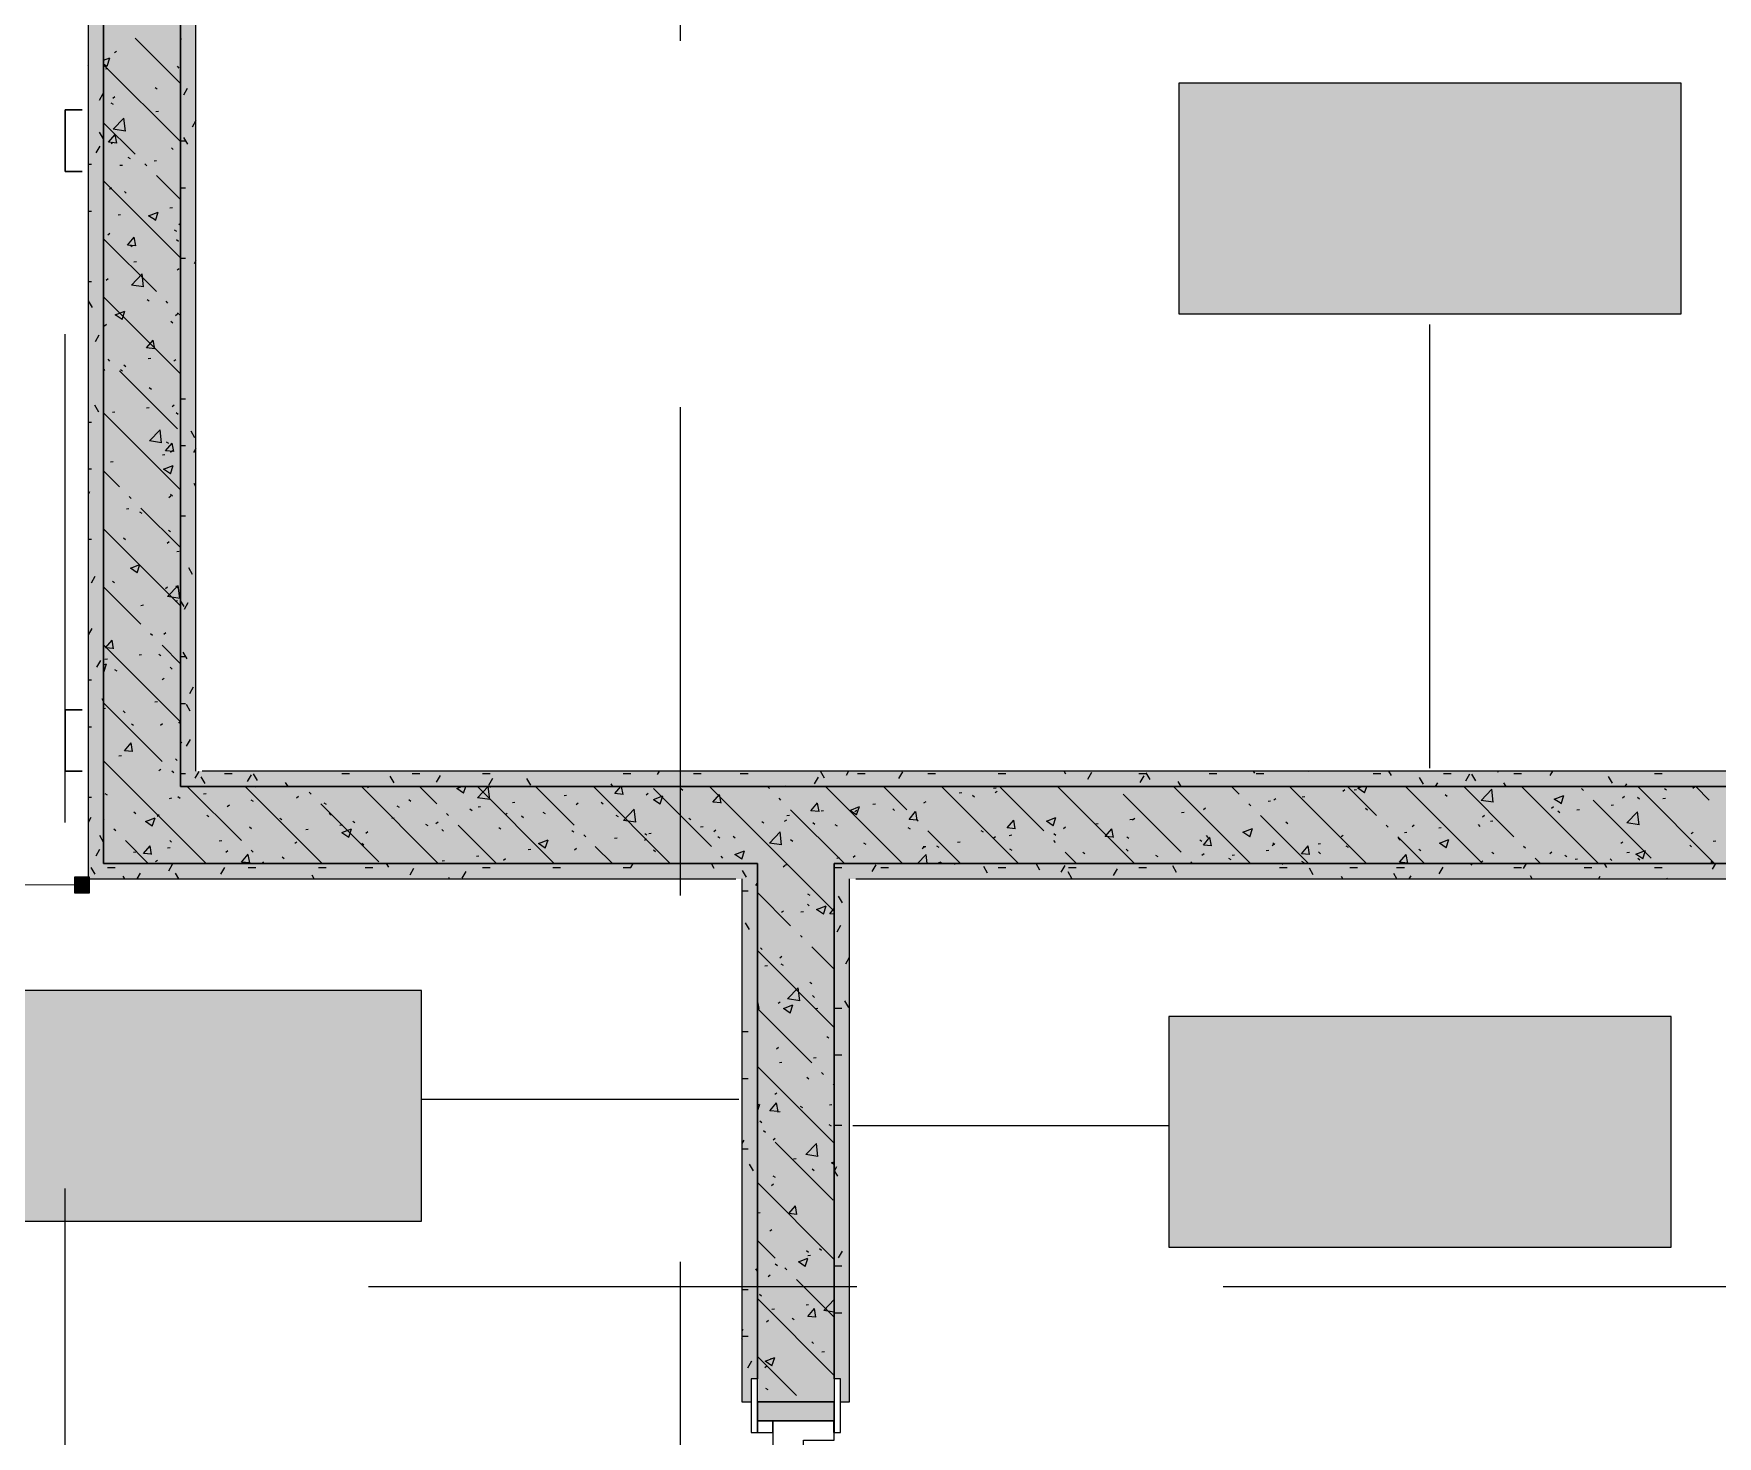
# Model space of a CAD drawing. Header units: millimetres. Extents: x -3817 to 677485, y -22715 to 103890.
# Drawn here: x 65862 to 68052, y 16716 to 18540 of the extents above; entities that cross this region are included whole.
import ezdxf

# ---------------------------------------------------------------- set-up
doc = ezdxf.new("R2010")
doc.units = ezdxf.units.MM
doc.layers.add('PDF _Геометрия', color=7, linetype='Continuous', true_color=0x1d1d1d)
doc.layers.add('PDF _Сплошная заливка', color=7, linetype='Continuous', true_color=0xffffff)

msp = doc.modelspace()

# ---------------------------------------------------------------- hatches: boundary and pattern name
at = {"layer": 'PDF _Сплошная заливка', "transparency": 33554559}
for points in [[(65933.3, 17441.3), (65953.3, 17441.3), (65953.3, 24711.3), (65933.3, 24711.3), (65933.3, 17971.4)], [(66053.3, 17561.3), (66073.3, 17561.3), (66073.3, 18611.3), (66053.3, 18611.3), (66053.3, 17971.4)], [(66721.3, 17561.3), (68678.3, 17561.3), (68678.3, 17581.4), (66073.3, 17581.4), (66073.3, 17561.3)], [(66803.3, 17461.3), (68778.3, 17461.3), (68778.3, 17561.3), (66053.3, 17561.3), (66053.3, 17461.3), (66721.3, 17461.3)], [(70533.3, 17441.3), (70553.3, 17441.3), (70553.3, 17461.3), (66923.3, 17461.3), (66923.3, 17441.3), (70525.3, 17441.3)]]:
    msp.add_hatch(color=256, dxfattribs=at).paths.add_polyline_path(points)
h = msp.add_hatch(color=256, dxfattribs=at)
h.paths.add_polyline_path([(66803.3, 15511.3), (66903.3, 15511.3), (66903.3, 15611.4), (66803.3, 15611.4), (66803.3, 15581.3)], flags=0)
h.paths.add_polyline_path([(66803.3, 16761.3), (66903.3, 16761.3), (66903.3, 17461.3), (66803.3, 17461.3), (66803.3, 16791.3)], flags=0)
h = msp.add_hatch(color=256, dxfattribs=at)
h.paths.add_polyline_path([(66923.3, 15511.3), (66923.3, 15611.4), (66911.3, 15611.4), (66910.8, 15581.3), (66903.3, 15581.3), (66903.3, 15511.3)], flags=0)
h.paths.add_polyline_path([(66923.3, 16761.3), (66923.3, 17461.3), (66903.3, 17461.3), (66904.1, 16791.3), (66911.3, 16791.3), (66911.3, 16761.3)], flags=0)
h = msp.add_hatch(color=256, dxfattribs=at)
h.paths.add_polyline_path([(66803.3, 14211.3), (66802.8, 15581.3), (66795.3, 15581.3), (66795.3, 15611.4), (66783.3, 15611.4), (66783.3, 14211.3)], flags=0)
h.paths.add_polyline_path([(66783.3, 16761.3), (66795.3, 16761.3), (66795.3, 16791.3), (66803.3, 16791.3), (66803.3, 17441.3), (66783.3, 17441.3), (66783.3, 17420.4)], flags=0)

# ---------------------------------------------------------------- linework, layer by layer
at = {"layer": 'PDF _Геометрия', "color": 9, "lineweight": 9, "true_color": 0xc0c0c0}
for points in [[(67383.3, 23061.3), (66503.3, 23061.3), (66503.3, 24611.4), (66403.3, 24611.4), (66403.3, 23061.3), (66053.3, 23061.3), (66053.3, 24611.4), (66403.3, 24611.4), (66403.3, 24711.3), (66053.3, 24711.3), (65953.3, 24711.3), (65953.3, 17461.3), (66053.3, 17461.3), (66803.3, 17461.3), (66803.3, 16791.3), (66803.3, 17441.3), (66803.3, 17461.3), (65953.3, 17461.3), (65953.3, 24711.3), (66383.3, 24711.3), (66403.3, 24711.3), (66403.3, 25211.3), (66883.3, 25211.3), (66895.3, 25211.3)], [(66375.3, 24731.3), (65933.3, 24731.3), (65933.3, 24711.3), (65933.3, 17441.3), (65953.3, 17441.3)], [(68543.3, 22961.3), (68678.3, 22961.3), (68678.3, 17561.3), (66053.3, 17561.3), (66053.3, 18611.3), (66403.3, 18611.3), (66403.3, 18711.3), (66053.3, 18711.3), (66053.3, 19111.3), (66403.3, 19111.3), (66403.3, 19211.3), (66053.3, 19211.3), (66053.3, 22961.3), (67383.3, 22961.3)], [(67388.3, 22961.3), (66073.3, 22961.3), (66053.3, 22961.3), (66053.3, 19231.3), (66053.3, 19211.3), (67003.3, 19211.3), (67003.3, 18611.3), (66073.3, 18611.3), (66053.3, 18611.3), (66053.3, 17561.3), (66073.3, 17561.3), (68678.3, 17561.3), (68678.3, 17581.4), (68678.3, 22941.3), (68678.3, 22961.3), (68538.3, 22961.3)], [(70553.3, 17461.3), (66923.3, 17461.3), (66903.3, 17461.3), (66903.3, 16791.3), (66903.3, 17461.3), (68778.3, 17461.3), (70553.3, 17461.3)], [(66783.3, 16761.3), (66795.3, 16761.3)], [(66803.3, 16761.3), (66903.3, 16761.3)], [(66911.3, 16761.3), (66923.3, 16761.3)]]:
    msp.add_lwpolyline(points, dxfattribs=at)
at = {"layer": 'PDF _Геометрия', "color": 253, "lineweight": 9, "true_color": 0xaaaaaa}
for points in [[(66703.3, 18530.9), (66703.3, 20118.4)], [(65903.3, 17514.8), (65903.3, 18149.8)], [(66703.3, 17419.7), (66703.3, 18054.7)], [(65903.3, 15451), (65903.3, 17038.5)], [(66703.3, 15355.9), (66703.3, 16943.4)], [(66297.6, 16911.4), (66932.6, 16911.4)], [(67408.8, 16911.4), (68996.3, 16911.4)]]:
    msp.add_lwpolyline(points, dxfattribs=at)
at = {"layer": 'PDF _Геометрия', "color": 7, "lineweight": 9}
for points in [[(66073.3, 17581.4), (66073.3, 18591.3)], [(67677.9, 17585.3), (67677.9, 18162.1)], [(68658.3, 17581.4), (66081.3, 17581.4)], [(65915.3, 17433.3), (65609.9, 17434.9)], [(65953.3, 17441.3), (66775.3, 17441.3)], [(66783.3, 17441.3), (66783.3, 17420.4), (66783.3, 16761.3)], [(66923.3, 16761.3), (66923.3, 17441.3)], [(66931.3, 17441.3), (70525.3, 17441.3)], [(66779.3, 17154.2), (66366.8, 17154.2)], [(66927.3, 17120.4), (67338.2, 17120.4)]]:
    msp.add_lwpolyline(points, dxfattribs=at)
at = {"layer": 'PDF _Геометрия', "color": 252, "lineweight": 9, "true_color": 0x878787}
for points in [[(66053.3, 18475.4), (65994.2, 18534.5)], [(65953.3, 18505.9), (65961.2, 18508.9)], [(65953.3, 18501.1), (65957.6, 18498.2)], [(66053.3, 18400), (65953.3, 18500)], [(65957.7, 18498.1), (65961.3, 18508.9)], [(65967.2, 18515.8), (65969.9, 18517.8)], [(65955.6, 18494.6), (65958.9, 18495.1)], [(66048.7, 18498), (66051.2, 18495.7)], [(65965.1, 18456.6), (65967.7, 18458.6)], [(66020.1, 18470.4), (66023, 18468.6)], [(65962.7, 18450.5), (65965.5, 18448.7)], [(66021.1, 18439.3), (66024.4, 18439.7)], [(65994.2, 18383.7), (65953.3, 18424.6)], [(65981.6, 18413.7), (65965.8, 18416.2), (65979.6, 18430.6)], [(65981.6, 18413.7), (65979.6, 18430.6)], [(65970.5, 18398.2), (65959.8, 18399.2), (65968.4, 18409.4)], [(65962.9, 18397.4), (65965.6, 18399.4)], [(65970.5, 18398.2), (65968.4, 18409.3)], [(66041.4, 18391.9), (66043.8, 18389.6)], [(65974.3, 18369.2), (65977.6, 18369.6)], [(65984.8, 18380), (65987.6, 18378.2)], [(66009.3, 18368.6), (66006.8, 18371.1)], [(66018.8, 18375), (66022.1, 18375.5)], [(66053.3, 18249.1), (65953.3, 18349.1)], [(66053.3, 18324.6), (66021.8, 18356)], [(66053.1, 18351.5), (66053.3, 18351.6)], [(65960.8, 18338.2), (65963.4, 18340.2)], [(65980.3, 18335), (65982.7, 18332.8)], [(65972, 18304.9), (65975.4, 18305.3)], [(66020.5, 18297.7), (66011.7, 18303.6), (66024.1, 18308.4)], [(66020.5, 18297.6), (66024.1, 18308.4)], [(66039.4, 18313.8), (66042.7, 18314.2)], [(65958.6, 18279), (65961.3, 18281)], [(66045.1, 18285.2), (66047.9, 18283.4)], [(66050.9, 18292.3), (66053.3, 18294.1)], [(66021.8, 18205.1), (65953.3, 18273.7)], [(65995.1, 18264.5), (65984.5, 18265.4), (65993.1, 18275.6)], [(65987.6, 18265.3), (65990.5, 18263.5)], [(65995.2, 18264.4), (65993.1, 18275.6)], [(66048.2, 18272.8), (66050.6, 18270.5)], [(65992.6, 18243.6), (65995.9, 18244.1)], [(65956.4, 18219.8), (65959.1, 18221.9)], [(66005.2, 18211.1), (65989.3, 18213.5), (66003.2, 18228)], [(66005.2, 18211.1), (66003.2, 18227.9)], [(66048.8, 18233.1), (66051.4, 18235.2)], [(66053.3, 18098.2), (65953.3, 18198.2)], [(66009.7, 18194.8), (66012.5, 18193)], [(66036.9, 18190), (66034.4, 18192.6)], [(65977.3, 18168.7), (65968.4, 18174.7), (65980.9, 18179.5)], [(65977.3, 18168.7), (65980.9, 18179.4)], [(66046.6, 18174), (66049.3, 18176)], [(66053.3, 18173.7), (66049.5, 18177.5)], [(65954.3, 18160.6), (65956.9, 18162.7)], [(66040.8, 18166.7), (66043.3, 18164.5)], [(66019.8, 18130.7), (66009.2, 18131.7), (66017.8, 18141.9)], [(66019.8, 18130.7), (66017.8, 18141.8)], [(65961.5, 18114.6), (65959, 18117.1)], [(65979.7, 18109.9), (65982.2, 18107.6)], [(66011.3, 18118.2), (66014.7, 18118.6)], [(66044.5, 18114.8), (66047.1, 18116.8)], [(65953.3, 18102.3), (65954.8, 18103.5)], [(66049.5, 18026.6), (65974.1, 18102)], [(65975.1, 18103.9), (65977.9, 18102.1)], [(66012.5, 18080.1), (66015.4, 18078.3)], [(66053.3, 17947.4), (65953.3, 18047.4)], [(65964.6, 18048), (65967.9, 18048.5)], [(66009.1, 18053.9), (66012.4, 18054.3)], [(66042.3, 18055.6), (66045, 18057.6)], [(66047.7, 18047.7), (66050.1, 18045.4)], [(66028.7, 18008.5), (66012.9, 18010.9), (66026.8, 18025.4)], [(66028.7, 18008.4), (66026.8, 18025.3)], [(66044.5, 17997), (66033.9, 17997.9), (66042.4, 18008.1)], [(66034.6, 18009.6), (66037.4, 18007.8)], [(66040.1, 17996.4), (66042.8, 17998.4)], [(66044.5, 17997), (66042.4, 18008.1)], [(65962.3, 17983.8), (65965.6, 17984.2)], [(66029.6, 17992.6), (66033, 17993.1)], [(66040.1, 17968.2), (66031.3, 17974.2), (66043.7, 17979)], [(66040.1, 17968.2), (66043.7, 17978.9)], [(65974.1, 17951.2), (65953.3, 17972)], [(65989.2, 17936.1), (65986.6, 17938.6)], [(66038, 17937.2), (66040.6, 17939.2)], [(66040.3, 17941.6), (66042.8, 17939.3)], [(65982.9, 17922.5), (65986.2, 17923)], [(66000, 17918.7), (66002.8, 17916.9)], [(66053.3, 17872), (66001.7, 17923.5)], [(66053.3, 17796.5), (65953.3, 17896.5)], [(66037.5, 17894.8), (66040.3, 17893)], [(65979.2, 17884.7), (65981.7, 17882.5)], [(66035.8, 17878), (66038.5, 17880.1)], [(66048.4, 17867.2), (66051.7, 17867.6)], [(65996.9, 17839.3), (65988, 17845.3), (66000.5, 17850)], [(65996.9, 17839.2), (66000.5, 17850)], [(66001.7, 17772.6), (65953.3, 17821.1)], [(65964.6, 17828.3), (65967.4, 17826.5)], [(66033.6, 17818.8), (66036.3, 17820.9)], [(66052.3, 17805.8), (66036.5, 17808.3), (66050.3, 17822.7)], [(66047.1, 17822.5), (66049.6, 17820.3)], [(66052.3, 17805.8), (66050.3, 17822.7)], [(66046.1, 17802.9), (66049.4, 17803.3)], [(66001.6, 17797), (66004.9, 17797.5)], [(66016.8, 17757.6), (66014.3, 17760.1)], [(66031.5, 17759.6), (66034.1, 17761.7)], [(66053.3, 17645.6), (65953.3, 17745.6)], [(65966.3, 17740.7), (65955.7, 17741.6), (65964.2, 17751.8)], [(65966.3, 17740.6), (65964.3, 17751.8)], [(65999.4, 17732.8), (66002.7, 17733.2)], [(66024.9, 17733.5), (66027.7, 17731.7)], [(66053.3, 17721.1), (66029.4, 17745)], [(65953.3, 17719.6), (65957.2, 17721.1)], [(65953.6, 17710.3), (65957.2, 17721)], [(65954.8, 17726.9), (65958.2, 17727.4)], [(65967.5, 17713.6), (65970.3, 17711.8)], [(66039.8, 17716.4), (66042.3, 17714.2)], [(65953.3, 17710.6), (65953.6, 17710.4)], [(66029.3, 17700.5), (66032, 17702.5)], [(66029.4, 17594.1), (65954, 17669.5)], [(66019.9, 17671.5), (66023.2, 17672)], [(65953.3, 17662.7), (65955.9, 17663.1)], [(65978.7, 17659.6), (65981.2, 17657.3)], [(66053.3, 17643.1), (66050.9, 17644.7), (66053.3, 17645.6)], [(65989.5, 17643.1), (65992.3, 17641.3)], [(66027.2, 17641.3), (66029.8, 17643.3)], [(65973.1, 17601.4), (65976.5, 17601.8)], [(65991, 17606.9), (65980.3, 17607.9), (65988.9, 17618.1)], [(65991, 17606.9), (65988.9, 17618)], [(66086.7, 17461.3), (66053.3, 17494.8), (65953.3, 17594.8)], [(66025, 17582.1), (66027.7, 17584.1)], [(66044.5, 17579), (66042, 17581.5)], [(66046.6, 17597.4), (66049.1, 17595.1)], [(66132.5, 17491), (66062.1, 17561.3)], [(66237.5, 17461.3), (66137.5, 17561.3)], [(66150.5, 17560.8), (66153.8, 17561.2)], [(66388.4, 17461.3), (66288.4, 17561.3)], [(66296.3, 17560.1), (66297.9, 17561.3)], [(66386.4, 17538.8), (66363.9, 17561.3)], [(66421.4, 17552.9), (66412.5, 17558.9), (66418.9, 17561.3)], [(66421.4, 17552.9), (66424.2, 17561.3)], [(66539.3, 17461.3), (66439.3, 17561.3)], [(66455.4, 17544.4), (66439.6, 17546.8), (66453.4, 17561.2)], [(66455.4, 17544.3), (66453.4, 17561.2)], [(66455.3, 17561.3), (66456.5, 17560.2)], [(66565, 17511.1), (66514.8, 17561.3)], [(66690.1, 17461.3), (66590.1, 17561.3)], [(66628.6, 17551.2), (66618, 17552.1), (66625.8, 17561.3)], [(66628.6, 17551.1), (66626.7, 17561.3)], [(66743.5, 17483.5), (66668.1, 17558.9)], [(66704, 17559), (66706.5, 17556.8)], [(66903.3, 17399.1), (66841, 17461.3), (66741, 17561.3)], [(66818.9, 17558.9), (66816.5, 17561.3)], [(66991.9, 17461.3), (66891.9, 17561.3)], [(66997.5, 17531.2), (66967.4, 17561.3)], [(67142.7, 17461.3), (67042.7, 17561.3)], [(67110.3, 17559.2), (67113.6, 17559.6)], [(67176, 17503.6), (67118.2, 17561.3)], [(67293.6, 17461.3), (67193.6, 17561.3)], [(67444.5, 17461.3), (67344.5, 17561.3)], [(67429.9, 17551.4), (67420, 17561.3)], [(67595.3, 17461.3), (67495.3, 17561.3)], [(67608.5, 17523.7), (67570.8, 17561.3)], [(67592.9, 17553.3), (67584, 17559.3), (67589.4, 17561.3)], [(67592.9, 17553.3), (67595.6, 17561.3)], [(67746.2, 17461.3), (67646.2, 17561.3)], [(67787, 17496), (67721.7, 17561.3)], [(67760.1, 17541), (67744.3, 17543.4), (67758.1, 17557.9)], [(67760.1, 17540.9), (67758.1, 17557.8)], [(67897.1, 17461.3), (67797.1, 17561.3)], [(67877.5, 17556.4), (67875, 17558.9)], [(67890.2, 17561.3), (67890.6, 17561.1)], [(68048, 17461.3), (67948, 17561.3)], [(67982.7, 17558.9), (67985.5, 17557.1)], [(68019.6, 17559.3), (68022.2, 17561.3)], [(68041, 17543.8), (68023.4, 17561.3)], [(65954.9, 17552.2), (65957.7, 17550.4)], [(66038.7, 17546), (66042, 17546.5)], [(66049.8, 17548.2), (66052.6, 17546.4)], [(66083.2, 17551.9), (66086.5, 17552.3)], [(66114.1, 17535.4), (66116.8, 17537.4)], [(66144.7, 17544.2), (66147.5, 17542.4)], [(66203.9, 17546.8), (66206.6, 17548.8)], [(66223, 17551.4), (66220.5, 17553.9)], [(66311, 17463.4), (66235.6, 17538.8)], [(66239.6, 17540.2), (66242.5, 17538.4)], [(66334.5, 17536.2), (66337.4, 17534.4)], [(66350.3, 17544.7), (66352.8, 17542.4)], [(66484.7, 17540.8), (66488, 17541.2)], [(66552, 17549.7), (66555.3, 17550.1)], [(66567.6, 17538.2), (66570.2, 17540.2)], [(66600.3, 17541.2), (66602.8, 17539)], [(66658.9, 17550.7), (66661.5, 17552.7)], [(66668.1, 17544.7), (66680.5, 17549.4)], [(66668.1, 17544.7), (66676.9, 17538.7)], [(66676.9, 17538.7), (66680.5, 17549.4)], [(66756.1, 17540), (66745.5, 17540.9), (66754.1, 17551.1)], [(66756.2, 17539.9), (66754.1, 17551.1)], [(66834, 17543.8), (66831.5, 17546.3)], [(66883.7, 17528.8), (66873, 17529.8), (66881.6, 17540)], [(66883.7, 17528.8), (66881.6, 17539.9)], [(66953.5, 17538.6), (66956.8, 17539)], [(67019.9, 17540.1), (67022.6, 17542.1)], [(67065.8, 17553.3), (67069.1, 17553.8)], [(67083, 17550.2), (67085.5, 17547.9)], [(67112.3, 17553.4), (67114.9, 17555.5)], [(67354.5, 17475.9), (67279.1, 17551.4)], [(67445, 17536.3), (67442.5, 17538.8)], [(67467.3, 17542.2), (67470.6, 17542.7)], [(67474.9, 17544), (67477.5, 17546)], [(67511.8, 17548.1), (67515.1, 17548.5)], [(67564.7, 17555.4), (67567.3, 17557.4)], [(67579.2, 17557), (67582.5, 17557.4)], [(67697.8, 17550.9), (67700.3, 17548.7)], [(67848.4, 17539.1), (67839.5, 17545.1), (67852, 17549.8)], [(67848.4, 17539), (67852, 17549.8)], [(67965.5, 17468.4), (67890.1, 17543.8)], [(67913.3, 17537), (67916.6, 17537.4)], [(67928.3, 17546.8), (67931, 17548.8)], [(67947.8, 17547.5), (67950.2, 17545.2)], [(67980.7, 17545.8), (67984, 17546.3)], [(65954, 17518.7), (65953.3, 17519.4)], [(65992.4, 17528.3), (65995.2, 17526.5)], [(66016.5, 17509.8), (66007.6, 17515.8), (66020.1, 17520.6)], [(66016.5, 17509.8), (66020.1, 17520.5)], [(66022.8, 17522.9), (66025.5, 17524.9)], [(66087.3, 17524.3), (66090.1, 17522.5)], [(66182.2, 17520.3), (66185, 17518.5)], [(66246.6, 17526.9), (66249.1, 17524.6)], [(66277.1, 17516.3), (66280, 17514.5)], [(66327.9, 17520.2), (66331.2, 17520.6)], [(66385.4, 17513.4), (66388.1, 17515.5)], [(66401.5, 17523.7), (66399, 17526.2)], [(66429.5, 17532.2), (66432.3, 17530.4)], [(66440.2, 17534.9), (66443.5, 17535.4)], [(66475.2, 17524.8), (66477.9, 17526.9)], [(66496.6, 17523.4), (66499.1, 17521.2)], [(66524.4, 17528.2), (66527.2, 17526.4)], [(66619.3, 17524.2), (66622.1, 17522.4)], [(66645.1, 17514.9), (66629.3, 17517.4), (66643.2, 17531.8)], [(66645.2, 17514.9), (66643.2, 17531.8)], [(66714.2, 17520.1), (66717, 17518.3)], [(66809.1, 17516.1), (66811.9, 17514.3)], [(66838.8, 17516.2), (66841.5, 17518.2)], [(66841.7, 17523.8), (66845, 17524.3)], [(66916.5, 17461.3), (66846.6, 17531.2)], [(66875.6, 17514.6), (66878.1, 17512.4)], [(66886.2, 17529.7), (66889.5, 17530.1)], [(66932.4, 17524.5), (66923.6, 17530.4), (66936, 17535.2)], [(66930.1, 17528.7), (66932.8, 17530.8)], [(66932.4, 17524.4), (66936, 17535.2)], [(66979.3, 17532.4), (66981.8, 17530.2)], [(67011.2, 17517.7), (67000.6, 17518.6), (67009.1, 17528.8)], [(67011.2, 17517.6), (67009.2, 17528.8)], [(67012.5, 17516.2), (67010, 17518.7)], [(67138.7, 17506.5), (67128.1, 17507.5), (67136.7, 17517.7)], [(67138.7, 17506.5), (67136.7, 17517.6)], [(67187.9, 17510.2), (67179.1, 17516.2), (67191.5, 17521)], [(67188, 17510.2), (67191.6, 17520.9)], [(67287.7, 17518.6), (67291, 17519)], [(67291.2, 17518.2), (67293.9, 17520.2)], [(67355, 17527.4), (67358.3, 17527.9)], [(67383.6, 17531.5), (67386.2, 17533.5)], [(67520, 17461.3), (67457.6, 17523.7)], [(67490.4, 17515.3), (67492.9, 17513.1)], [(67594.1, 17533.1), (67596.6, 17530.9)], [(67746.1, 17522), (67748.8, 17524.1)], [(67756.5, 17516.3), (67759.8, 17516.8)], [(67835.9, 17533.4), (67838.6, 17535.5)], [(67844.1, 17529.7), (67846.6, 17527.4)], [(67868.8, 17531.1), (67872.1, 17531.6)], [(67949.9, 17511.5), (67934, 17514), (67947.9, 17528.4)], [(67949.9, 17511.5), (67947.9, 17528.4)], [(65969, 17503.6), (65966.5, 17506.1)], [(66143, 17509.1), (66145.4, 17506.8)], [(66216, 17505.4), (66219.3, 17505.9)], [(66260.5, 17511.3), (66263.9, 17511.7)], [(66263.1, 17501.6), (66275.6, 17506.3)], [(66263.1, 17501.6), (66272, 17495.6)], [(66272, 17495.5), (66275.6, 17506.3)], [(66294.1, 17500.9), (66296.8, 17503)], [(66372, 17512.3), (66374.9, 17510.5)], [(66392.9, 17505.6), (66395.4, 17503.4)], [(66463.9, 17461.3), (66414.1, 17511.1)], [(66467, 17508.3), (66469.8, 17506.5)], [(66527.5, 17481.4), (66518.7, 17487.3), (66531.1, 17492.1)], [(66527.5, 17481.3), (66531.1, 17492.1)], [(66561.9, 17504.3), (66564.7, 17502.5)], [(66580.1, 17496), (66577.5, 17498.6)], [(66617.5, 17494.3), (66620.8, 17494.8)], [(66656.7, 17491.5), (66659.3, 17493.5)], [(66656.8, 17500.3), (66659.6, 17498.5)], [(66662, 17500.2), (66665.4, 17500.6)], [(66729.4, 17509), (66732.7, 17509.5)], [(66746.5, 17502.9), (66749.2, 17504.9)], [(66751.7, 17496.3), (66754.5, 17494.5)], [(66771.9, 17496.8), (66774.4, 17494.6)], [(66834.9, 17485.5), (66819.1, 17487.9), (66832.9, 17502.4)], [(66834.9, 17485.5), (66832.9, 17502.3)], [(66846.6, 17492.3), (66849.4, 17490.5)], [(66904, 17512.1), (66906.9, 17510.3)], [(66998.9, 17508.1), (67001.8, 17506.3)], [(67067.4, 17461.3), (67025.1, 17503.6)], [(67093.9, 17504.1), (67096.7, 17502.3)], [(67110.1, 17494.2), (67112.8, 17496.3)], [(67130.9, 17497.9), (67134.2, 17498.4)], [(67188.8, 17500.1), (67191.6, 17498.3)], [(67201.4, 17506.8), (67204.1, 17508.8)], [(67243.2, 17512.7), (67246.5, 17513.2)], [(67266.3, 17495.4), (67255.6, 17496.3), (67264.2, 17506.5)], [(67266.3, 17495.3), (67264.2, 17506.5)], [(67283.7, 17496.1), (67286.5, 17494.3)], [(67378.6, 17492.1), (67381.4, 17490.3)], [(67393.8, 17484.2), (67383.2, 17485.1), (67391.7, 17495.4)], [(67386.7, 17497.5), (67389.2, 17495.3)], [(67393.8, 17484.2), (67391.7, 17495.3)], [(67443.5, 17496), (67434.6, 17502), (67447.1, 17506.7)], [(67443.5, 17495.9), (67447.1, 17506.7)], [(67562.5, 17496.2), (67565.2, 17498.2)], [(67623.6, 17508.6), (67621, 17511.1)], [(67670.8, 17461.3), (67636.1, 17496)], [(67636.7, 17494.1), (67639.2, 17491.8)], [(67644.7, 17501.6), (67648, 17502)], [(67654.9, 17509.5), (67657.5, 17511.6)], [(67689.2, 17507.5), (67692.5, 17507.9)], [(67699, 17481.7), (67690.1, 17487.7), (67702.6, 17492.5)], [(67699, 17481.7), (67702.6, 17492.4)], [(67740.4, 17511.9), (67742.9, 17509.6)], [(68017.4, 17500.1), (68020.1, 17502.1)], [(66011.3, 17461.3), (65981.6, 17491)], [(65991.9, 17475.9), (65995.2, 17476.4)], [(66015.6, 17473.2), (66005, 17474.1), (66013.6, 17484.3)], [(66015.6, 17473.1), (66013.6, 17484.3)], [(66036.4, 17481.8), (66039.7, 17482.2)], [(66039.3, 17491.3), (66041.7, 17489)], [(66103.7, 17490.6), (66107.1, 17491.1)], [(66112, 17476.2), (66114.6, 17478.3)], [(66143.2, 17462), (66132.5, 17463), (66141.1, 17473.2)], [(66143.2, 17462), (66141.1, 17473.1)], [(66147.6, 17475.9), (66145.1, 17478.4)], [(66185.6, 17470), (66188, 17467.8)], [(66201.8, 17487.6), (66204.4, 17489.6)], [(66289.2, 17487.8), (66291.7, 17485.6)], [(66437.9, 17470.7), (66441.2, 17471.1)], [(66505.2, 17479.5), (66508.6, 17480)], [(66565.4, 17479), (66568.1, 17481)], [(66614.8, 17461.3), (66592.6, 17483.5)], [(66668.2, 17479), (66670.7, 17476.8)], [(66758.6, 17468.4), (66756.1, 17470.9)], [(66783, 17467.1), (66774.2, 17473.1), (66786.6, 17477.9)], [(66783, 17467.1), (66786.6, 17477.8)], [(66928, 17469.5), (66930.6, 17471.6)], [(66941.5, 17488.2), (66944.3, 17486.4)], [(67011.6, 17461.3), (67022.7, 17473)], [(67017.8, 17480.9), (67020.4, 17483)], [(67019, 17483.2), (67022.4, 17483.6)], [(67024, 17461.3), (67022.7, 17472.9)], [(67036.4, 17484.2), (67039.3, 17482.4)], [(67063.5, 17489.1), (67066.9, 17489.5)], [(67131.3, 17480.2), (67134.2, 17478.4)], [(67191.1, 17488.5), (67188.6, 17491)], [(67218.2, 17461.3), (67203.6, 17475.9)], [(67226.3, 17476.2), (67229.1, 17474.4)], [(67283, 17479.7), (67285.5, 17477.5)], [(67321.2, 17472.2), (67324, 17470.4)], [(67381.4, 17472.3), (67384.1, 17474.3)], [(67420.5, 17472.1), (67423.9, 17472.5)], [(67465, 17478), (67468.4, 17478.4)], [(67472.7, 17484.8), (67475.4, 17486.9)], [(67473.5, 17488.1), (67476.3, 17486.3)], [(67521.3, 17473.1), (67510.7, 17474), (67519.3, 17484.2)], [(67521.3, 17473), (67519.3, 17484.1)], [(67532.4, 17486.8), (67535.7, 17487.3)], [(67533, 17476.3), (67535.5, 17474)], [(67568.4, 17484.1), (67571.3, 17482.3)], [(67648.8, 17461.9), (67638.2, 17462.8), (67646.8, 17473)], [(67648.9, 17461.8), (67646.8, 17473)], [(67663.3, 17480), (67666.2, 17478.2)], [(67758.3, 17476), (67761.1, 17474.2)], [(67802.1, 17481), (67799.6, 17483.5)], [(67833.8, 17474.2), (67836.4, 17476.3)], [(67853.2, 17472), (67856, 17470.2)], [(67926.1, 17487.6), (67928.8, 17489.6)], [(67933.9, 17475.7), (67937.2, 17476.2)], [(67954.5, 17467.5), (67945.7, 17473.5), (67958.1, 17478.3)], [(67954.5, 17467.5), (67958.1, 17478.2)], [(68015.7, 17485.3), (68018.1, 17483)], [(68046.2, 17490.5), (68049.5, 17490.9)], [(66020.7, 17463.7), (66023.3, 17465.7)], [(66162.1, 17461.3), (66160.1, 17463.4)], [(66268.1, 17461.3), (66268.6, 17462)], [(66268.8, 17461.3), (66268.7, 17462)], [(66393.4, 17464.8), (66396.7, 17465.2)], [(66473.1, 17465.6), (66475.7, 17467.7)], [(66836.7, 17457), (66839.3, 17459.1)], [(66839.4, 17459.6), (66842.7, 17460)], [(66906.7, 17468.4), (66910.1, 17468.9)], [(67036.2, 17461.3), (67042.2, 17463.6)], [(67041.4, 17461.3), (67042.2, 17463.6)], [(67179.3, 17461.9), (67180, 17461.3)], [(67369.1, 17461.3), (67367.1, 17463.4)], [(67416.1, 17468.2), (67418.9, 17466.4)], [(67511, 17464.2), (67513.8, 17462.4)], [(67744, 17462.9), (67746.6, 17464.9)], [(67773.9, 17461.3), (67774.3, 17461.9)], [(67774.4, 17461.3), (67774.3, 17461.8)], [(67821.7, 17461.3), (67814.7, 17468.4)], [(67824.8, 17461.3), (67825.4, 17461.4)], [(67866.5, 17466.8), (67869.9, 17467.3)], [(67912, 17467.5), (67914.5, 17465.2)], [(67948.1, 17468), (67950.9, 17466.2)], [(68043, 17464), (68045.8, 17462.2)], [(66846.6, 17380.4), (66803.3, 17423.7)], [(66868.3, 17408.5), (66870.7, 17406.3)], [(66868.7, 17421.8), (66871.5, 17419.9)], [(66889.2, 17395.5), (66880.3, 17401.5), (66892.8, 17406.3)], [(66889.2, 17395.5), (66892.8, 17406.2)], [(66834.5, 17397.8), (66837.2, 17399.9)], [(66860, 17398.3), (66863.3, 17398.7)], [(66903.3, 17395.5), (66897.7, 17396), (66903.3, 17402.6)], [(66861.7, 17365.3), (66859.2, 17367.8)], [(66903.3, 17248.2), (66803.3, 17348.2)], [(66807.2, 17351.7), (66809.6, 17349.4)], [(66832.4, 17338.6), (66835, 17340.7)], [(66903.3, 17323.7), (66874.2, 17352.7)], [(66813.2, 17328.2), (66816.5, 17328.6)], [(66834, 17330.9), (66836.9, 17329.1)], [(66858.5, 17282.9), (66842.7, 17285.3), (66856.5, 17299.8)], [(66858.5, 17282.8), (66856.5, 17299.7)], [(66871.5, 17307), (66874.3, 17305.2)], [(66803.3, 17283.5), (66803.4, 17283.7)], [(66805.5, 17272.5), (66803.4, 17283.6)], [(66830.2, 17279.5), (66832.9, 17281.5)], [(66845.9, 17266.6), (66837.1, 17272.6), (66849.5, 17277.3)], [(66845.9, 17266.5), (66849.5, 17277.3)], [(66875.1, 17289.5), (66877.6, 17287.2)], [(66878.7, 17272.8), (66882, 17273.3)], [(66874.2, 17201.9), (66803.3, 17272.8)], [(66803.3, 17272.7), (66805.5, 17272.5)], [(66893.6, 17236.5), (66896.4, 17234.7)], [(66828, 17220.3), (66830.7, 17222.3)], [(66876.4, 17208.6), (66879.8, 17209)], [(66903.3, 17097.4), (66803.3, 17197.4)], [(66831.9, 17202.7), (66835.3, 17203.1)], [(66889.3, 17186.8), (66886.8, 17189.3)], [(66867.7, 17183.4), (66870.2, 17181.1)], [(66903.3, 17172.8), (66901.9, 17174.2)], [(66803.3, 17147.3), (66806.2, 17148.4)], [(66803.3, 17139.4), (66806.3, 17148.4)], [(66830.2, 17138.8), (66819.5, 17139.7), (66828.1, 17149.9)], [(66825.9, 17161.1), (66828.5, 17163.1)], [(66830.2, 17138.7), (66828.1, 17149.9)], [(66858.9, 17145.7), (66861.8, 17143.9)], [(66897, 17147.3), (66900.3, 17147.7)], [(66803.3, 17124.7), (66804.4, 17124)], [(66806.7, 17126.5), (66809.1, 17124.3)], [(66829.7, 17138.4), (66833, 17138.9)], [(66896.4, 17121.8), (66899.3, 17120)], [(66813.9, 17111.3), (66811.4, 17113.8)], [(66823.7, 17101.9), (66826.4, 17103.9)], [(66901.9, 17023.3), (66826.5, 17098.8)], [(66850.2, 17077.2), (66853.6, 17077.6)], [(66882, 17080.2), (66866.2, 17082.7), (66880.1, 17097.1)], [(66882.1, 17080.2), (66880.1, 17097.1)], [(66823.6, 17055.3), (66826.4, 17053.5)], [(66874.6, 17064.3), (66877, 17062.1)], [(66903.3, 17069.8), (66899.9, 17072.1), (66903.3, 17073.3)], [(66903.3, 16946.5), (66803.3, 17046.5)], [(66821.5, 17042.7), (66824.2, 17044.7)], [(66854.8, 17005), (66844.2, 17006), (66852.8, 17016.2)], [(66854.8, 17005), (66852.8, 17016.1)], [(66803.5, 17007), (66806.8, 17007.5)], [(66826.5, 16947.9), (66803.3, 16971.1)], [(66819.4, 16983.5), (66822, 16985.5)], [(66865.5, 16937.2), (66856.7, 16943.1), (66869.1, 16947.9)], [(66865.5, 16937.1), (66869.1, 16947.8)], [(66867.2, 16958.2), (66869.7, 16956)], [(66869, 16951.7), (66872.3, 16952.1)], [(66883.9, 16960.4), (66886.7, 16958.6)], [(66817.2, 16924.3), (66819.9, 16926.4)], [(66826.4, 16940.5), (66829.3, 16938.7)], [(66841.6, 16932.8), (66839, 16935.3)], [(66806.1, 16901.4), (66808.6, 16899.1)], [(66903.3, 16871.1), (66854.1, 16920.2)], [(66903.3, 16795.6), (66803.3, 16895.6)], [(66822.2, 16881.6), (66825.5, 16882)], [(66866.7, 16887.4), (66870, 16887.9)], [(66879.5, 16871.3), (66868.9, 16872.2), (66877.4, 16882.4)], [(66879.5, 16871.2), (66877.4, 16882.4)], [(66903.3, 16878), (66889.8, 16880.1), (66903.3, 16894.1)], [(66815.1, 16865.1), (66817.7, 16867.2)], [(66848.5, 16870), (66851.3, 16868.2)], [(66874, 16839.2), (66876.5, 16836.9)], [(66854.1, 16769.4), (66803.3, 16820.2)], [(66822.2, 16808.2), (66813.4, 16814.2), (66825.9, 16819)], [(66819.9, 16817.3), (66823.3, 16817.8)], [(66822.3, 16808.2), (66825.9, 16818.9)], [(66887.3, 16826.2), (66890.6, 16826.6)], [(66812.9, 16805.9), (66815.6, 16808)], [(66813.9, 16779.2), (66816.7, 16777.4)]]:
    msp.add_lwpolyline(points, dxfattribs=at)
at = {"layer": 'PDF _Геометрия', "color": 253, "lineweight": 9, "true_color": 0x9b9b9b}
for points in [[(66054.5, 18532.8), (66053.3, 18534.9)], [(65933.6, 18498.2), (65933.3, 18498.9)], [(65952.4, 18462.3), (65947.3, 18453.6)], [(66062, 18469.3), (66057, 18460.6)], [(65953, 18403.8), (65947.9, 18412.5)], [(66073.2, 18427.7), (66068.2, 18419)], [(65948.3, 18394.2), (65943.3, 18385.5)], [(66053.3, 18401), (66059.6, 18401)], [(66062.6, 18396.7), (66057.6, 18405.4)], [(65933.3, 18370.5), (65937.7, 18370.5)], [(66053.3, 18340.1), (66059.6, 18340.1)], [(65933.3, 18309.6), (65937.7, 18309.6)], [(66053.3, 18248.6), (66059.6, 18248.6)], [(66073.3, 18244.9), (66071.2, 18241.3)], [(65933.3, 18218.1), (65937.7, 18218.1)], [(65938.8, 18184.5), (65933.8, 18193.2)], [(65947.2, 18148.5), (65942.2, 18139.8)], [(66053.3, 18065.7), (66059.6, 18065.7)], [(65947, 18048.4), (65942, 18057.1)], [(65933.3, 18035.3), (65937.7, 18035.3)], [(66071.9, 18014.9), (66066.9, 18023.6)], [(66053.3, 18004.8), (66059.6, 18004.8)], [(66073.3, 18001.1), (66070.1, 17995.6)], [(65933.3, 17974.3), (65937.7, 17974.3)], [(66073.3, 17951.6), (66071, 17955.6)], [(65934.9, 17944.4), (65933.3, 17941.5)], [(66053.3, 17913.3), (66059.6, 17913.3)], [(65933.3, 17882.9), (65937.7, 17882.9)], [(66068.9, 17837.2), (66063.9, 17845.9)], [(65942, 17834.7), (65937, 17826)], [(66057.8, 17795.6), (66053.3, 17803.4)], [(66062.8, 17800.2), (66057.8, 17791.5)], [(65937.9, 17766.7), (65933.3, 17758.6)], [(66061.8, 17727.5), (66056.8, 17736.3)], [(65949.1, 17725.1), (65944.1, 17716.4)], [(66053.3, 17730.5), (66059.6, 17730.5)], [(65933.3, 17700), (65937.7, 17700)], [(66069.9, 17690.5), (66064.9, 17681.8)], [(65953.3, 17671.8), (65951.2, 17675.3)], [(66053.3, 17669.5), (66059.6, 17669.5)], [(66065.9, 17659.5), (66060.9, 17668.2)], [(65933.3, 17639), (65937.7, 17639)], [(66054.8, 17617.9), (66053.3, 17620.5)], [(66065.8, 17622.5), (66060.8, 17613.8)], [(66077, 17580.8), (66073.3, 17574.4), (66072, 17572.1)], [(66675.6, 17581.4), (66673.1, 17577)], [(66890.5, 17572.4), (66885.5, 17581.2)], [(66922, 17581.4), (66918.8, 17575.9)], [(66991.9, 17580.5), (66986.9, 17571.8)], [(67204.3, 17577.6), (67202.1, 17581.4)], [(67237.6, 17579.4), (67232.6, 17570.7)], [(67450, 17578.7), (67448.5, 17581.4)], [(67520.3, 17581.4), (67520, 17580.8)], [(67627.7, 17575.7), (67624.4, 17581.4)], [(67766.7, 17581.4), (67765.7, 17579.7)], [(67837, 17581.4), (67833.7, 17575.6)], [(66053.3, 17578.1), (66059.6, 17578.1)], [(66085.2, 17565.1), (66080.2, 17573.8)], [(66110.5, 17578.1), (66120.6, 17578.1)], [(66145, 17576.7), (66140, 17568)], [(66153.3, 17569.2), (66148.2, 17577.9)], [(66193, 17561.3), (66189.9, 17566.7)], [(66262.9, 17578.1), (66273, 17578.1)], [(66331, 17566.2), (66325.9, 17574.9)], [(66354.4, 17578.1), (66364.4, 17578.1)], [(66390.8, 17575.7), (66385.7, 17566.9)], [(66445.8, 17578.1), (66455.9, 17578.1)], [(66458.8, 17571.6), (66453.8, 17562.9)], [(66508.7, 17563.2), (66503.7, 17571.9)], [(66615.3, 17561.3), (66613.3, 17564.8)], [(66628.7, 17578.1), (66638.8, 17578.1)], [(66720.1, 17578.1), (66730.2, 17578.1)], [(66781.1, 17578.1), (66791.2, 17578.1)], [(66791.3, 17561.3), (66791, 17561.8)], [(66840.6, 17562.3), (66840, 17561.3)], [(66882.2, 17573.5), (66877.2, 17564.8)], [(66933.5, 17578.1), (66943.6, 17578.1)], [(67024.9, 17578.1), (67035, 17578.1)], [(67116.4, 17578.1), (67126.4, 17578.1)], [(67299.3, 17578.1), (67309.3, 17578.1)], [(67305.7, 17575.4), (67300.6, 17566.7)], [(67313.9, 17570.6), (67308.9, 17579.3)], [(67354.4, 17561.3), (67350.5, 17568.1)], [(67390.7, 17578.1), (67400.8, 17578.1)], [(67451.7, 17578.1), (67461.7, 17578.1)], [(67604.1, 17578.1), (67614.1, 17578.1)], [(67669.3, 17564.6), (67664.3, 17573.3)], [(67687.5, 17566.1), (67684.7, 17561.3)], [(67695.5, 17578.1), (67705.6, 17578.1)], [(67729.1, 17577.3), (67724.1, 17568.5)], [(67737.4, 17568.7), (67732.3, 17577.4)], [(67776.8, 17561.3), (67774, 17566.2)], [(67786.9, 17578.1), (67797, 17578.1)], [(67915.1, 17565.7), (67910, 17574.4)], [(67933.2, 17565), (67931.1, 17561.3)], [(67969.8, 17578.1), (67979.9, 17578.1)], [(65933.3, 17547.6), (65937.7, 17547.6)], [(65936.8, 17521), (65933.3, 17514.8)], [(65953.3, 17488.9), (65948.2, 17497.6)], [(65948, 17479.3), (65943, 17470.6)], [(65942.1, 17447.2), (65937.1, 17456)], [(65958.1, 17456.1), (65968.2, 17456.1)], [(66000.8, 17448.9), (65996.5, 17441.3)], [(66042.4, 17460), (66037.4, 17451.3)], [(66051.1, 17441.3), (66046.7, 17448.9)], [(66110.5, 17455.9), (66105.4, 17447.2)], [(66141, 17456.1), (66151.1, 17456.1)], [(66232.5, 17456.1), (66242.5, 17456.1)], [(66293.4, 17456.1), (66303.5, 17456.1)], [(66323.9, 17456.5), (66321.1, 17461.3)], [(66356.2, 17454.8), (66351.2, 17446.1)], [(66424.2, 17450.7), (66419.2, 17442)], [(66445.8, 17456.1), (66455.9, 17456.1)], [(66537.3, 17456.1), (66547.3, 17456.1)], [(66628.7, 17456.1), (66638.8, 17456.1)], [(66641.5, 17461.3), (66638.5, 17456.2)], [(66747.3, 17454.6), (66743.5, 17461.3)], [(66789, 17443.5), (66784, 17452.2)], [(66903.3, 17456.1), (66913.1, 17456.1)], [(66957.3, 17459.7), (66952.3, 17451)], [(66964, 17456.1), (66974, 17456.1)], [(67061.1, 17459.8), (67060.2, 17461.3)], [(67102.7, 17448.6), (67097.7, 17457.3)], [(67116.4, 17456.1), (67126.4, 17456.1)], [(67170.8, 17452.7), (67165.8, 17461.3)], [(67203.1, 17458.6), (67198, 17449.9)], [(67212.4, 17441.6), (67207.4, 17450.3)], [(67207.8, 17456.1), (67217.9, 17456.1)], [(67271.1, 17454.5), (67266.1, 17445.8)], [(67299.3, 17456.1), (67309.3, 17456.1)], [(67348.5, 17449.7), (67343.5, 17458.4)], [(67482.1, 17456.1), (67492.2, 17456.1)], [(67486.2, 17461.3), (67485.4, 17460)], [(67526.2, 17446.7), (67521.2, 17455.4)], [(67573.6, 17456.1), (67583.6, 17456.1)], [(67634.9, 17441.3), (67630.8, 17448.4)], [(67634.5, 17456.1), (67644.6, 17456.1)], [(67694.5, 17456.4), (67689.5, 17447.7)], [(67732.6, 17461.3), (67731.1, 17458.9)], [(67786.9, 17456.1), (67797, 17456.1)], [(67803, 17461.3), (67799.2, 17454.8)], [(67878.4, 17456.1), (67888.4, 17456.1)], [(67908, 17456), (67904.9, 17461.3)], [(67969.8, 17456.1), (67979.9, 17456.1)], [(68049.3, 17461.3), (68044.9, 17453.7)], [(65980.7, 17441.3), (65978.7, 17444.8)], [(66227.1, 17441.3), (66224.4, 17445.9)], [(66403, 17441.3), (66402.2, 17442.9)], [(66803.3, 17436.7), (66801, 17432.8)], [(67564.5, 17441.3), (67562.8, 17444.3)], [(67652.9, 17445.3), (67650.6, 17441.3)], [(67810.9, 17441.3), (67808.5, 17445.4)], [(67898.6, 17444.2), (67897, 17441.3)], [(67986.8, 17441.3), (67986.2, 17442.4)], [(66783.3, 17425.7), (66791.2, 17425.7)], [(66913.9, 17410), (66908.9, 17418.7)], [(66793.1, 17375.4), (66788, 17384.1)], [(66911.6, 17380.5), (66906.6, 17371.8)], [(66922.8, 17338.9), (66917.7, 17330.2)], [(66903.3, 17273.3), (66913.1, 17273.3)], [(66922.1, 17273.9), (66917, 17282.6)], [(66783.3, 17242.8), (66791.2, 17242.8)], [(66903.3, 17212.3), (66913.1, 17212.3)], [(66783.3, 17181.8), (66791.2, 17181.8)], [(66903.3, 17120.9), (66913.1, 17120.9)], [(66785.6, 17101.3), (66783.3, 17097.3)], [(66783.3, 17090.4), (66791.2, 17090.4)], [(66798.2, 17061.7), (66793.2, 17070.4)], [(66906.4, 17066.8), (66903.3, 17061.3)], [(66907.9, 17054.6), (66903.3, 17062.6)], [(66803.3, 17010), (66802.9, 17009.3)], [(66913.5, 16957.1), (66908.5, 16948.4)], [(66803.3, 16931), (66801.4, 16934.3)], [(66903.3, 16938), (66913.1, 16938)], [(66783.3, 16907.5), (66791.2, 16907.5)], [(66903.3, 16877), (66913.1, 16877)], [(66784.5, 16855.6), (66783.3, 16853.4)], [(66783.3, 16846.5), (66791.2, 16846.5)], [(66784.1, 16842.3), (66783.3, 16843.8)], [(66795.7, 16813.9), (66790.6, 16805.2)]]:
    msp.add_lwpolyline(points, dxfattribs=at)
at = {"layer": 'PDF _Геометрия', "color": 7, "lineweight": 9}
for points in [[(68004.5, 18476), (67351.4, 18476), (67351.4, 18176), (68004.5, 18176)], [(66366.8, 17296.1), (65713.6, 17296.1), (65713.6, 16996.1), (66366.8, 16996.1)], [(67991.3, 17262.3), (67338.2, 17262.3), (67338.2, 16962.3), (67991.3, 16962.3)]]:
    msp.add_lwpolyline(points, close=True, dxfattribs=at)
at = {"layer": 'PDF _Геометрия', "color": 253, "lineweight": 9, "true_color": 0xaaaaaa}
for points in [[(65903.3, 18361.3), (65925.3, 18361.3), (65903.3, 18361.3), (65903.3, 18441.3), (65925.3, 18441.3), (65903.3, 18441.3)], [(65903.3, 17581.4), (65925.4, 17581.4), (65903.3, 17581.4), (65903.3, 17661.3), (65925.5, 17661.3), (65903.3, 17661.3)]]:
    msp.add_lwpolyline(points, close=True, dxfattribs=at)
at = {"layer": 'PDF _Геометрия', "color": 7, "lineweight": 20}
msp.add_lwpolyline([(65934.8, 17443.3), (65915.3, 17443.3), (65915.3, 17423.3), (65934.8, 17423.3)], close=True, dxfattribs=at)
at = {"layer": 'PDF _Геометрия', "color": 253, "lineweight": 13, "true_color": 0xaaaaaa}
for points in [[(66795.3, 16721.3), (66803.3, 16721.3), (66803.3, 16791.3), (66795.3, 16791.3)], [(66903.3, 16721.3), (66911.3, 16721.3), (66911.3, 16791.3), (66903.3, 16791.3)], [(66803.3, 16736.3), (66903.3, 16736.3), (66903.3, 16761.3), (66803.3, 16761.3)], [(66803.3, 16721.3), (66823.3, 16721.3), (66823.3, 16736.3), (66803.3, 16736.3)], [(66903.3, 16711.3), (66903.3, 16736.3), (66823.3, 16736.3), (66823.3, 16701.4), (66863.3, 16701.4), (66863.3, 16711.3)], [(66902.3, 16721.3), (66903.3, 16721.3), (66903.3, 16736.3), (66902.3, 16736.3)]]:
    msp.add_lwpolyline(points, close=True, dxfattribs=at)
at = {"layer": 'PDF _Сплошная заливка', "lineweight": 35, "transparency": 33554559}
for points in [[(66053.3, 17461.3), (66053.3, 24711.3), (65953.3, 17461.3), (65953.3, 24711.3)], [(65953.3, 17441.3), (66803.3, 17441.3), (65953.3, 17461.3), (66803.3, 17461.3)], [(66903.3, 16736.3), (66903.3, 16761.3), (66803.3, 16736.3), (66803.3, 16761.3)]]:
    msp.add_solid(points, dxfattribs=at)
at = {"layer": 'PDF _Сплошная заливка', "lineweight": 9, "transparency": 33554559}
for points in [[(68004.5, 18476), (67351.4, 18476), (68004.5, 18176), (67351.4, 18176)], [(66366.8, 17296.1), (65713.6, 17296.1), (66366.8, 16996.1), (65713.6, 16996.1)], [(67991.3, 17262.3), (67338.2, 17262.3), (67991.3, 16962.3), (67338.2, 16962.3)]]:
    msp.add_solid(points, dxfattribs=at)
at = {"layer": 'PDF _Сплошная заливка', "color": 1, "lineweight": 35, "transparency": 33554559}
msp.add_solid([(65915.3, 17423.3), (65934.8, 17423.3), (65915.3, 17443.3), (65934.8, 17443.3)], dxfattribs=at)

doc.saveas('drawing.dxf')
